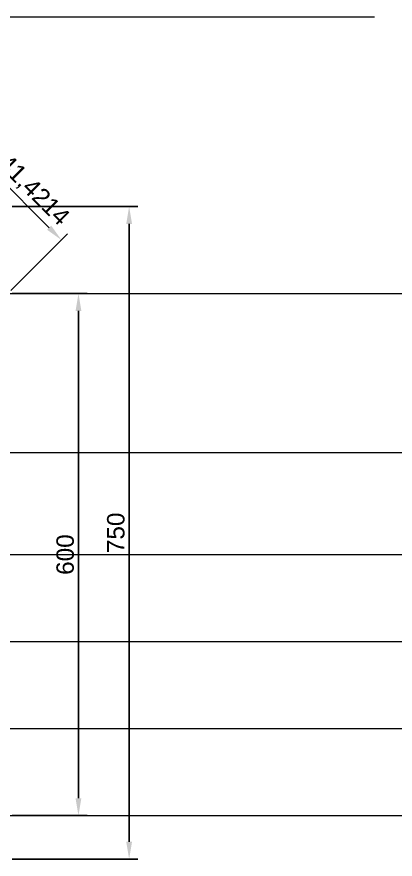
# Model space of a CAD drawing. Header units: millimetres. Extents: x 0 to 53000, y -591 to 24400.
# Drawn here: x 23874 to 24309, y 2275 to 3243 of the extents above; entities that cross this region are included whole.
import ezdxf

# ---------------------------------------------------------------- set-up
doc = ezdxf.new("R2010")
doc.units = ezdxf.units.MM
doc.layers.add('Привязки', color=2, linetype='Continuous', lineweight=0, plot=False, transparency=0.8)
doc.layers.add('размеры', color=3, linetype='Continuous')
doc.styles.get("Standard").update_dxf_attribs({"font": 'arial.ttf'})
doc.dimstyles.new('ISO2', dxfattribs={"dimtxt": 20, "dimasz": 20, "dimexe": 10, "dimexo": 5, "dimgap": 5, "dimtad": 1, "dimdec": 4, "dimdsep": 46, "dimlunit": 6, "dimtxsty": 'Standard', "dimcen": 20, "dimadec": 0, "dimazin": 0, "dimtfac": 1, "dimtdec": 4, "dimtmove": 0, "dimatfit": 3, "dimfxl": 1, "dimtolj": 1, "dimtzin": 0, "dimarcsym": 0})

# ---------------------------------------------------------------- blocks, each defined once
blk = doc.blocks.new('*D246')
at = {"layer": 'Defpoints', "color": 0, "transparency": 16777216}
for p in [(23864.11, 2925), (23945.11, 2925), (23864.11, 2325)]:
    blk.add_point(p, dxfattribs=at)
at = {"layer": 'размеры', "color": 0, "lineweight": -2, "transparency": 16777216}
for p, q in [((23869.11, 2925), (23955.11, 2925)), ((23945.11, 2345), (23945.11, 2905)), ((23869.11, 2325), (23955.11, 2325))]:
    blk.add_line(p, q, dxfattribs=at)
at = {"layer": 'размеры', "color": 0, "transparency": 16777216}
for points in [[(23941.77, 2905), (23948.44, 2905), (23945.11, 2925)], [(23941.77, 2345), (23948.44, 2345), (23945.11, 2325)]]:
    blk.add_solid(points, dxfattribs=at)
at = {"layer": 'размеры', "color": 0, "transparency": 16777216, "insert": (23929.9, 2625), "char_height": 20, "attachment_point": 5, "rotation": 90}
blk.add_mtext('\\A1;600', dxfattribs=at)
blk = doc.blocks.new('*D200')
at = {"layer": 'Defpoints', "color": 0, "transparency": 16777216}
for p in [(23764.11, 3025), (23925.61, 2986.5), (23864.11, 2925)]:
    blk.add_point(p, dxfattribs=at)
at = {"layer": 'размеры', "color": 0, "lineweight": -2, "transparency": 16777216}
for p, q in [((23767.64, 3028.54), (23832.68, 3093.57)), ((23839.75, 3072.36), (23911.47, 3000.64)), ((23867.64, 2928.54), (23932.68, 2993.57))]:
    blk.add_line(p, q, dxfattribs=at)
at = {"layer": 'размеры', "color": 0, "transparency": 16777216}
for points in [[(23842.11, 3074.71), (23837.39, 3070), (23825.61, 3086.5)], [(23913.82, 3003), (23909.11, 2998.29), (23925.61, 2986.5)]]:
    blk.add_solid(points, dxfattribs=at)
at = {"layer": 'размеры', "color": 0, "transparency": 16777216, "insert": (23887.64, 3048.53), "char_height": 20, "attachment_point": 5, "rotation": 315}
blk.add_mtext('\\A1;141,4214', dxfattribs=at)
blk = doc.blocks.new('*D252')
at = {"layer": 'Defpoints', "color": 0, "transparency": 16777216}
for p in [(23864.11, 3025), (23864.11, 2275), (24003.27, 2275)]:
    blk.add_point(p, dxfattribs=at)
at = {"layer": 'размеры', "color": 0, "lineweight": -2, "transparency": 16777216}
for p, q in [((23869.11, 3025), (24013.27, 3025)), ((24003.27, 3005), (24003.27, 2295)), ((23869.11, 2275), (24013.27, 2275))]:
    blk.add_line(p, q, dxfattribs=at)
at = {"layer": 'размеры', "color": 0, "transparency": 16777216}
for points in [[(23999.93, 3005), (24006.6, 3005), (24003.27, 3025)], [(23999.93, 2295), (24006.6, 2295), (24003.27, 2275)]]:
    blk.add_solid(points, dxfattribs=at)
at = {"layer": 'размеры', "color": 0, "transparency": 16777216, "insert": (23988.06, 2650), "char_height": 20, "attachment_point": 5, "rotation": 90}
blk.add_mtext('\\A1;750', dxfattribs=at)

msp = doc.modelspace()

# ---------------------------------------------------------------- linework, layer by layer
at = {"layer": 'Привязки'}
for p, q in [((23086.1081, 3243), (24285.1081, 3243)), ((23064.39056, 2925), (25356.1081, 2925)), ((23064.39056, 2742.5), (25356.1081, 2742.5)), ((23064.39056, 2625), (25356.1081, 2625)), ((23064.39056, 2525), (25356.1081, 2525)), ((23064.39056, 2425), (25356.1081, 2425)), ((23064.39056, 2325), (25356.1081, 2325))]:
    msp.add_line(p, q, dxfattribs=at)

# ---------------------------------------------------------------- dimensions: what is measured, and where the dimension line sits
at = {"layer": 'размеры'}
dim = msp.add_aligned_dim(p1=(23764.1081, 3025), p2=(23864.1081, 2925), distance=86.97413, dimstyle='ISO2', dxfattribs=at)
dim.commit()
dim.dimension.update_dxf_attribs({"geometry": '*D200', "text_midpoint": (23887.64242, 3048.53432)})
for base, p1, p2, picture, middle in [((24003.26796, 2275), (23864.1081, 3025), (23864.1081, 2275), '*D252', (23988.0565, 2650)), ((23945.1081, 2925), (23864.1081, 2325), (23864.1081, 2925), '*D246', (23929.89664, 2625))]:
    dim = msp.add_linear_dim(base=base, p1=p1, p2=p2, angle=90, dimstyle='ISO2', dxfattribs=at)
    dim.commit()
    dim.dimension.update_dxf_attribs({"geometry": picture, "text_midpoint": middle})

doc.saveas('drawing.dxf')
